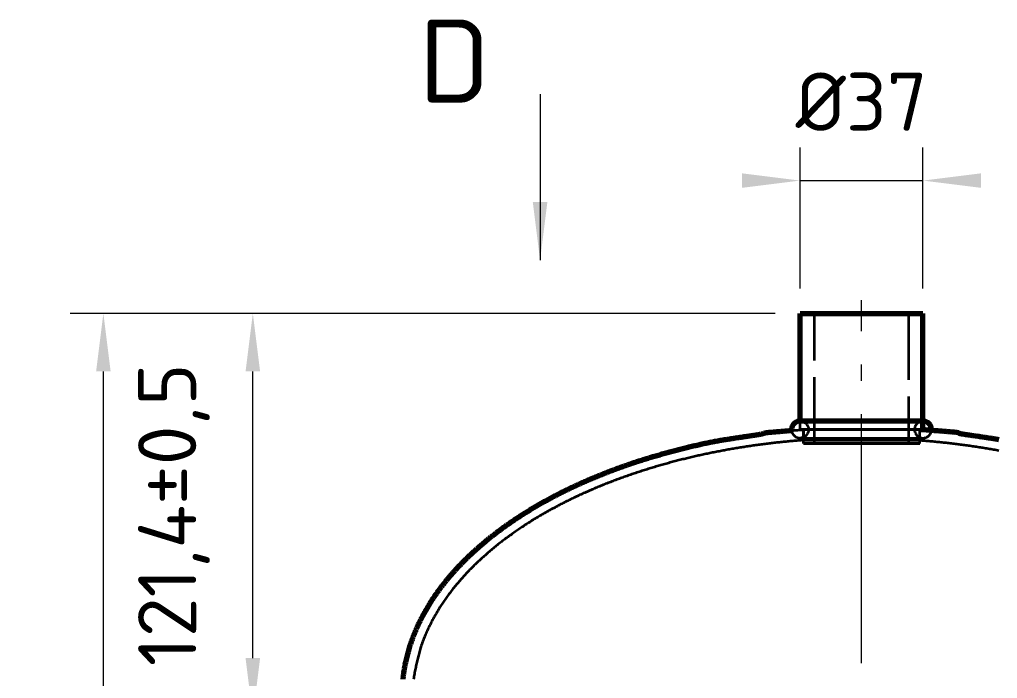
# Model space of a CAD drawing. Header units: millimetres. Extents: x 0 to 1554, y 0 to 420.
# Drawn here: x 71.7 to 130.6, y 293.1 to 332.8 of the extents above; entities that cross this region are included whole.
import ezdxf
from ezdxf.enums import TextEntityAlignment as Align

# ---------------------------------------------------------------- set-up
doc = ezdxf.new("R2010")
doc.units = ezdxf.units.MM
doc.linetypes.add('IRAM-E-TRAZOS', pattern=[5, 4, -1])
doc.linetypes.add('IRAM-F-TRAZO-PUNTO', pattern=[20, 15, -2, 1, -2])
for name, color, linetype, lineweight in [('01-VISIBLE', 7, 'CONTINUOUS', 70), ('02-OCULTA', 4, 'IRAM-E-TRAZOS', 35), ('03-EJE', 1, 'IRAM-F-TRAZO-PUNTO', 18), ('04-COTA', 3, 'CONTINUOUS', 18), ('06-TEXTO', 7, 'CONTINUOUS', 25), ('08-FINA', 5, 'CONTINUOUS', 18)]:
    doc.layers.add(name, color=color, linetype=linetype, lineweight=lineweight)
doc.styles.add('ISO3098', font='isocpeur.ttf')
doc.dimstyles.new('FLAMA-IRAM', dxfattribs={"dimtxt": 3.5, "dimasz": 3.5, "dimexe": 2, "dimexo": 1.5, "dimgap": 1, "dimtad": 1, "dimdec": 1, "dimtxsty": 'ISO3098', "dimblk": 'IRAM_FLECHA', "dimblk1": 'IRAM_FLECHA', "dimblk2": 'IRAM_FLECHA', "dimcen": 2.5, "dimclrd": 256, "dimclre": 256, "dimclrt": 256, "dimazin": 3, "dimtfac": 1, "dimtmove": 0, "dimatfit": 3, "dimlwd": 18, "dimlwe": 18})

# ---------------------------------------------------------------- blocks, each defined once
blk = doc.blocks.new('IRAM_FLECHA')
blk.add_solid([(0, 0), (-1, 0.125), (-1, -0.125)])

msp = doc.modelspace()

# ---------------------------------------------------------------- hatches: boundary and pattern name
at = {"layer": '08-FINA'}
h = msp.add_hatch(color=7, dxfattribs=at)
h.dxf.hatch_style = 1
h.paths.add_polyline_path([(103.07, 318.335), (103.508, 321.835), (102.633, 321.835)])

# ---------------------------------------------------------------- linework, layer by layer
at = {"layer": '01-VISIBLE'}
for p, q in [((118.725, 308.647), (118.725, 315.135)), ((126.125, 308.135), (126.125, 315.135))]:
    msp.add_line(p, q, dxfattribs=at)
for points in [[(118.725, 315.135), (118.805, 315.135), (118.886, 315.135), (118.966, 315.135), (119.047, 315.135), (119.127, 315.135), (119.208, 315.135), (119.288, 315.135), (119.368, 315.135), (119.449, 315.135), (119.529, 315.135), (119.61, 315.135), (119.69, 315.135), (119.771, 315.135), (119.851, 315.135), (119.932, 315.135), (120.012, 315.135), (120.092, 315.135), (120.173, 315.135), (120.253, 315.135), (120.334, 315.135), (120.414, 315.135), (120.495, 315.135), (120.575, 315.135), (120.655, 315.135), (120.736, 315.135), (120.816, 315.135), (120.897, 315.135), (120.977, 315.135), (121.058, 315.135), (121.138, 315.135), (121.218, 315.135), (121.299, 315.135), (121.379, 315.135), (121.46, 315.135), (121.54, 315.135), (121.621, 315.135), (121.701, 315.135), (121.782, 315.135), (121.862, 315.135), (121.942, 315.135), (122.023, 315.135), (122.103, 315.135), (122.184, 315.135), (122.264, 315.135), (122.345, 315.135), (122.425, 315.135), (122.505, 315.135), (122.586, 315.135), (122.666, 315.135), (122.747, 315.135), (122.827, 315.135), (122.908, 315.135), (122.988, 315.135), (123.068, 315.135), (123.149, 315.135), (123.229, 315.135), (123.31, 315.135), (123.39, 315.135), (123.471, 315.135), (123.551, 315.135), (123.632, 315.135), (123.712, 315.135), (123.792, 315.135), (123.873, 315.135), (123.953, 315.135), (124.034, 315.135), (124.114, 315.135), (124.195, 315.135), (124.275, 315.135), (124.355, 315.135), (124.436, 315.135), (124.516, 315.135), (124.597, 315.135), (124.677, 315.135), (124.758, 315.135), (124.838, 315.135), (124.918, 315.135), (124.999, 315.135), (125.079, 315.135), (125.16, 315.135), (125.24, 315.135), (125.321, 315.135), (125.401, 315.135), (125.482, 315.135), (125.562, 315.135), (125.642, 315.135), (125.723, 315.135), (125.803, 315.135), (125.884, 315.135), (125.964, 315.135), (126.045, 315.135), (126.125, 315.135)], [(118.725, 308.647), (118.645, 308.641), (118.567, 308.622), (118.493, 308.591), (118.424, 308.549), (118.363, 308.497), (118.311, 308.436), (118.269, 308.368), (118.238, 308.293), (118.219, 308.215), (118.213, 308.135)], [(118.725, 308.647), (118.725, 308.647), (118.725, 308.647), (118.725, 308.647), (118.725, 308.647), (118.725, 308.647), (118.725, 308.647)], [(126.125, 308.647), (126.045, 308.647), (125.964, 308.647), (125.884, 308.647), (125.803, 308.647), (125.723, 308.647), (125.642, 308.647), (125.562, 308.647), (125.482, 308.647), (125.401, 308.647), (125.321, 308.647), (125.24, 308.647), (125.16, 308.647), (125.079, 308.647), (124.999, 308.647), (124.918, 308.647), (124.838, 308.647), (124.758, 308.647), (124.677, 308.647), (124.597, 308.647), (124.516, 308.647), (124.436, 308.647), (124.355, 308.647), (124.275, 308.647), (124.195, 308.647), (124.114, 308.647), (124.034, 308.647), (123.953, 308.647), (123.873, 308.647), (123.792, 308.647), (123.712, 308.647), (123.632, 308.647), (123.551, 308.647), (123.471, 308.647), (123.39, 308.647), (123.31, 308.647), (123.229, 308.647), (123.149, 308.647), (123.068, 308.647), (122.988, 308.647), (122.908, 308.647), (122.827, 308.647), (122.747, 308.647), (122.666, 308.647), (122.586, 308.647), (122.505, 308.647), (122.425, 308.647), (122.345, 308.647), (122.264, 308.647), (122.184, 308.647), (122.103, 308.647), (122.023, 308.647), (121.942, 308.647), (121.862, 308.647), (121.782, 308.647), (121.701, 308.647), (121.621, 308.647), (121.54, 308.647), (121.46, 308.647), (121.379, 308.647), (121.299, 308.647), (121.218, 308.647), (121.138, 308.647), (121.058, 308.647), (120.977, 308.647), (120.897, 308.647), (120.816, 308.647), (120.736, 308.647), (120.655, 308.647), (120.575, 308.647), (120.495, 308.647), (120.414, 308.647), (120.334, 308.647), (120.253, 308.647), (120.173, 308.647), (120.092, 308.647), (120.012, 308.647), (119.932, 308.647), (119.851, 308.647), (119.771, 308.647), (119.69, 308.647), (119.61, 308.647), (119.529, 308.647), (119.449, 308.647), (119.368, 308.647), (119.288, 308.647), (119.208, 308.647), (119.127, 308.647), (119.047, 308.647), (118.966, 308.647), (118.886, 308.647), (118.805, 308.647), (118.725, 308.647)], [(94.824, 293.105), (94.832, 293.184), (94.841, 293.264), (94.851, 293.343), (94.862, 293.423), (94.873, 293.502), (94.885, 293.581), (94.897, 293.661), (94.911, 293.74), (94.924, 293.818), (94.939, 293.897), (94.954, 293.976), (94.97, 294.055), (94.986, 294.133), (95.003, 294.211), (95.021, 294.289), (95.039, 294.367), (95.058, 294.445), (95.078, 294.523), (95.098, 294.6), (95.119, 294.678), (95.14, 294.755), (95.162, 294.832), (95.185, 294.909), (95.208, 294.986), (95.232, 295.062), (95.256, 295.138), (95.281, 295.215), (95.307, 295.29), (95.333, 295.366), (95.36, 295.442), (95.387, 295.517), (95.415, 295.592), (95.443, 295.667), (95.472, 295.742), (95.502, 295.816), (95.532, 295.891), (95.562, 295.965), (95.594, 296.038), (95.625, 296.112), (95.658, 296.185), (95.69, 296.258), (95.724, 296.331), (95.757, 296.404), (95.792, 296.476), (95.827, 296.549), (95.862, 296.62), (95.898, 296.692), (95.934, 296.764), (95.971, 296.835), (96.008, 296.906), (96.046, 296.976), (96.084, 297.047), (96.123, 297.117), (96.162, 297.187), (96.202, 297.256), (96.242, 297.326), (96.282, 297.395), (96.323, 297.464), (96.365, 297.532), (96.407, 297.601), (96.449, 297.669), (96.492, 297.736), (96.535, 297.804), (96.578, 297.871), (96.622, 297.938), (96.667, 298.005), (96.712, 298.071), (96.757, 298.137), (96.802, 298.203), (96.848, 298.269), (96.895, 298.334), (96.941, 298.399), (96.988, 298.464), (97.036, 298.529), (97.084, 298.593), (97.132, 298.657), (97.181, 298.721), (97.229, 298.784), (97.279, 298.847), (97.328, 298.91), (97.378, 298.973), (97.428, 299.035), (97.479, 299.097), (97.53, 299.159), (97.581, 299.221), (97.633, 299.282), (97.685, 299.343), (97.737, 299.404), (97.79, 299.464), (97.843, 299.524), (97.896, 299.584), (97.949, 299.644), (98.003, 299.703), (98.057, 299.762), (98.112, 299.821), (98.166, 299.88), (98.221, 299.938), (98.277, 299.996), (98.332, 300.054), (98.388, 300.111), (98.444, 300.169), (98.5, 300.226), (98.557, 300.282), (98.614, 300.339), (98.671, 300.395), (98.728, 300.451), (98.786, 300.507), (98.844, 300.562), (98.902, 300.617), (98.96, 300.672), (99.019, 300.727), (99.078, 300.781), (99.137, 300.835), (99.196, 300.889), (99.256, 300.942), (99.316, 300.996), (99.376, 301.049), (99.436, 301.102), (99.496, 301.154), (99.557, 301.206), (99.618, 301.258), (99.679, 301.31), (99.741, 301.362), (99.802, 301.413), (99.864, 301.464), (99.926, 301.515), (99.988, 301.565), (100.05, 301.616), (100.113, 301.666), (100.176, 301.716), (100.239, 301.765), (100.302, 301.814), (100.365, 301.864), (100.429, 301.912), (100.492, 301.961), (100.556, 302.009), (100.62, 302.057), (100.685, 302.105), (100.749, 302.153), (100.814, 302.2), (100.878, 302.247), (100.943, 302.294), (101.009, 302.341), (101.074, 302.387), (101.139, 302.434), (101.205, 302.48), (101.271, 302.525), (101.337, 302.571), (101.403, 302.616), (101.469, 302.661), (101.535, 302.706), (101.602, 302.751), (101.669, 302.795), (101.736, 302.839), (101.803, 302.883), (101.87, 302.927), (101.937, 302.97), (102.005, 303.013), (102.072, 303.056), (102.14, 303.099), (102.208, 303.142), (102.276, 303.184), (102.344, 303.226), (102.412, 303.268), (102.481, 303.31), (102.549, 303.351), (102.618, 303.392), (102.687, 303.433), (102.756, 303.474), (102.825, 303.515), (102.894, 303.555), (102.963, 303.595), (103.033, 303.635), (103.102, 303.675), (103.172, 303.715), (103.242, 303.754), (103.312, 303.793), (103.382, 303.832), (103.452, 303.871), (103.522, 303.909), (103.592, 303.948), (103.663, 303.986), (103.734, 304.024), (103.804, 304.061), (103.875, 304.099), (103.946, 304.136), (104.017, 304.173), (104.088, 304.21), (104.159, 304.247), (104.231, 304.283), (104.302, 304.319), (104.374, 304.355), (104.445, 304.391), (104.517, 304.427), (104.589, 304.462), (104.661, 304.498), (104.733, 304.533), (104.805, 304.568), (104.877, 304.602), (104.95, 304.637), (105.022, 304.671), (105.094, 304.705), (105.167, 304.739), (105.24, 304.773), (105.312, 304.807), (105.385, 304.84), (105.458, 304.873), (105.531, 304.906), (105.604, 304.939), (105.678, 304.971), (105.751, 305.004), (105.824, 305.036), (105.898, 305.068), (105.971, 305.1), (106.045, 305.132), (106.118, 305.163), (106.192, 305.194), (106.266, 305.225), (106.34, 305.256), (106.414, 305.287), (106.488, 305.318), (106.562, 305.348), (106.636, 305.378), (106.711, 305.408), (106.785, 305.438), (106.859, 305.468), (106.934, 305.497), (107.009, 305.527), (107.083, 305.556), (107.158, 305.585), (107.233, 305.613), (107.307, 305.642), (107.382, 305.671), (107.457, 305.699), (107.532, 305.727), (107.607, 305.755), (107.683, 305.783), (107.758, 305.81), (107.833, 305.838), (107.908, 305.865), (107.984, 305.892), (108.059, 305.919), (108.135, 305.946), (108.21, 305.973), (108.286, 305.999), (108.362, 306.025), (108.437, 306.051), (108.513, 306.077), (108.589, 306.103), (108.665, 306.128), (108.741, 306.154), (108.817, 306.179), (108.893, 306.204), (108.97, 306.228), (109.046, 306.253), (109.122, 306.277), (109.199, 306.301), (109.275, 306.325), (109.352, 306.349), (109.428, 306.373), (109.505, 306.396), (109.581, 306.42), (109.658, 306.443), (109.735, 306.466), (109.812, 306.489), (109.888, 306.511), (109.965, 306.534), (110.042, 306.556), (110.119, 306.578), (110.196, 306.6), (110.273, 306.622), (110.351, 306.644), (110.428, 306.665), (110.505, 306.687), (110.582, 306.708), (110.659, 306.729), (110.737, 306.75), (110.814, 306.771), (110.891, 306.792), (110.969, 306.813), (111.046, 306.833), (111.124, 306.854), (111.201, 306.874), (111.279, 306.894), (111.356, 306.914), (111.434, 306.934), (111.512, 306.954), (111.589, 306.974), (111.667, 306.994), (111.744, 307.014), (111.822, 307.033), (111.9, 307.053), (111.978, 307.072), (112.055, 307.091), (112.133, 307.111), (112.211, 307.129), (112.289, 307.148), (112.367, 307.167), (112.445, 307.185), (112.523, 307.204), (112.601, 307.222), (112.679, 307.239), (112.757, 307.257), (112.836, 307.274), (112.914, 307.291), (112.992, 307.308), (113.071, 307.324), (113.149, 307.34), (113.228, 307.356), (113.306, 307.372), (113.385, 307.387), (113.463, 307.402), (113.542, 307.417), (113.621, 307.432), (113.7, 307.446), (113.779, 307.46), (113.858, 307.474), (113.936, 307.488), (114.015, 307.502), (114.094, 307.515), (114.173, 307.528), (114.253, 307.541), (114.332, 307.554), (114.411, 307.567), (114.49, 307.579), (114.569, 307.592), (114.648, 307.604), (114.727, 307.616), (114.807, 307.628), (114.886, 307.64), (114.965, 307.652), (115.044, 307.664), (115.124, 307.676), (115.203, 307.687), (115.282, 307.699), (115.361, 307.711), (115.441, 307.722), (115.52, 307.734), (115.599, 307.746), (115.678, 307.757), (115.758, 307.769), (115.837, 307.781), (115.916, 307.793), (115.995, 307.805), (116.075, 307.817), (116.154, 307.83), (116.233, 307.843), (116.312, 307.856), (116.391, 307.87), (116.469, 307.887), (116.545, 307.913), (116.62, 307.939), (116.699, 307.952), (116.779, 307.961), (116.858, 307.97), (116.938, 307.978), (117.018, 307.985), (117.098, 307.992), (117.177, 307.999), (117.257, 308.006), (117.337, 308.013), (117.417, 308.019), (117.497, 308.026), (117.577, 308.032), (117.657, 308.038), (117.736, 308.045), (117.816, 308.051), (117.896, 308.057), (117.976, 308.064), (118.056, 308.07), (118.136, 308.076), (118.216, 308.082)], [(130.686, 307.527), (130.607, 307.54), (130.528, 307.552), (130.449, 307.565), (130.37, 307.578), (130.291, 307.59), (130.212, 307.602), (130.132, 307.614), (130.053, 307.626), (129.974, 307.638), (129.895, 307.65), (129.816, 307.662), (129.736, 307.674), (129.657, 307.686), (129.578, 307.697), (129.499, 307.709), (129.419, 307.721), (129.34, 307.732), (129.261, 307.744), (129.182, 307.756), (129.103, 307.768), (129.023, 307.779), (128.944, 307.791), (128.865, 307.803), (128.786, 307.816), (128.707, 307.828), (128.628, 307.841), (128.549, 307.854), (128.47, 307.868), (128.391, 307.884), (128.315, 307.907), (128.241, 307.937), (128.162, 307.95), (128.082, 307.96), (128.003, 307.969), (127.923, 307.977), (127.843, 307.984), (127.763, 307.991), (127.684, 307.998), (127.604, 308.005), (127.524, 308.012), (127.444, 308.018), (127.364, 308.025), (127.285, 308.031), (127.205, 308.038), (127.125, 308.044), (127.045, 308.05), (126.965, 308.056), (126.885, 308.063), (126.806, 308.069), (126.726, 308.075), (126.646, 308.081), (126.566, 308.087), (126.486, 308.093), (126.406, 308.099), (126.326, 308.105), (126.246, 308.111), (126.167, 308.117), (126.087, 308.123), (126.007, 308.129), (125.927, 308.135)]]:
    msp.add_lwpolyline(points, dxfattribs=at)
for start, end in [(0, 90), (-5.97859, 0)]:
    msp.add_arc((126.125, 308.135), 0.512, start, end, dxfattribs=at)
at = {"layer": '02-OCULTA'}
for p, q in [((119.587, 307.294), (119.587, 315.135)), ((125.263, 315.135), (125.263, 307.294)), ((118.725, 308.135), (118.725, 308.647)), ((118.923, 307.294), (118.923, 308.135)), ((118.925, 308.135), (118.925, 307.494)), ((125.925, 308.135), (125.925, 307.494)), ((125.927, 307.294), (125.927, 308.135))]:
    msp.add_line(p, q, dxfattribs=at)
for points in [[(126.125, 315.135), (126.045, 315.135), (125.964, 315.135), (125.884, 315.135), (125.803, 315.135), (125.723, 315.135), (125.642, 315.135), (125.562, 315.135), (125.482, 315.135), (125.401, 315.135), (125.321, 315.135), (125.24, 315.135), (125.16, 315.135), (125.079, 315.135), (124.999, 315.135), (124.918, 315.135), (124.838, 315.135), (124.758, 315.135), (124.677, 315.135), (124.597, 315.135), (124.516, 315.135), (124.436, 315.135), (124.355, 315.135), (124.275, 315.135), (124.195, 315.135), (124.114, 315.135), (124.034, 315.135), (123.953, 315.135), (123.873, 315.135), (123.792, 315.135), (123.712, 315.135), (123.632, 315.135), (123.551, 315.135), (123.471, 315.135), (123.39, 315.135), (123.31, 315.135), (123.229, 315.135), (123.149, 315.135), (123.068, 315.135), (122.988, 315.135), (122.908, 315.135), (122.827, 315.135), (122.747, 315.135), (122.666, 315.135), (122.586, 315.135), (122.505, 315.135), (122.425, 315.135), (122.345, 315.135), (122.264, 315.135), (122.184, 315.135), (122.103, 315.135), (122.023, 315.135), (121.942, 315.135), (121.862, 315.135), (121.782, 315.135), (121.701, 315.135), (121.621, 315.135), (121.54, 315.135), (121.46, 315.135), (121.379, 315.135), (121.299, 315.135), (121.218, 315.135), (121.138, 315.135), (121.058, 315.135), (120.977, 315.135), (120.897, 315.135), (120.816, 315.135), (120.736, 315.135), (120.655, 315.135), (120.575, 315.135), (120.495, 315.135), (120.414, 315.135), (120.334, 315.135), (120.253, 315.135), (120.173, 315.135), (120.092, 315.135), (120.012, 315.135), (119.932, 315.135), (119.851, 315.135), (119.771, 315.135), (119.69, 315.135), (119.61, 315.135), (119.529, 315.135), (119.449, 315.135), (119.368, 315.135), (119.288, 315.135), (119.208, 315.135), (119.127, 315.135), (119.047, 315.135), (118.966, 315.135), (118.886, 315.135), (118.805, 315.135), (118.725, 315.135)], [(125.263, 315.135), (125.182, 315.135), (125.1, 315.135), (125.019, 315.135), (124.938, 315.135), (124.857, 315.135), (124.776, 315.135), (124.695, 315.135), (124.614, 315.135), (124.533, 315.135), (124.452, 315.135), (124.371, 315.135), (124.29, 315.135), (124.209, 315.135), (124.128, 315.135), (124.046, 315.135), (123.965, 315.135), (123.884, 315.135), (123.803, 315.135), (123.722, 315.135), (123.641, 315.135), (123.56, 315.135), (123.479, 315.135), (123.398, 315.135), (123.317, 315.135), (123.236, 315.135), (123.155, 315.135), (123.074, 315.135), (122.993, 315.135), (122.911, 315.135), (122.83, 315.135), (122.749, 315.135), (122.668, 315.135), (122.587, 315.135), (122.506, 315.135), (122.425, 315.135), (122.344, 315.135), (122.263, 315.135), (122.182, 315.135), (122.101, 315.135), (122.02, 315.135), (121.939, 315.135), (121.857, 315.135), (121.776, 315.135), (121.695, 315.135), (121.614, 315.135), (121.533, 315.135), (121.452, 315.135), (121.371, 315.135), (121.29, 315.135), (121.209, 315.135), (121.128, 315.135), (121.047, 315.135), (120.966, 315.135), (120.885, 315.135), (120.804, 315.135), (120.722, 315.135), (120.641, 315.135), (120.56, 315.135), (120.479, 315.135), (120.398, 315.135), (120.317, 315.135), (120.236, 315.135), (120.155, 315.135), (120.074, 315.135), (119.993, 315.135), (119.912, 315.135), (119.831, 315.135), (119.75, 315.135), (119.668, 315.135), (119.587, 315.135)], [(119.587, 315.135), (119.668, 315.135), (119.75, 315.135), (119.831, 315.135), (119.912, 315.135), (119.993, 315.135), (120.074, 315.135), (120.155, 315.135), (120.236, 315.135), (120.317, 315.135), (120.398, 315.135), (120.479, 315.135), (120.56, 315.135), (120.641, 315.135), (120.722, 315.135), (120.804, 315.135), (120.885, 315.135), (120.966, 315.135), (121.047, 315.135), (121.128, 315.135), (121.209, 315.135), (121.29, 315.135), (121.371, 315.135), (121.452, 315.135), (121.533, 315.135), (121.614, 315.135), (121.695, 315.135), (121.776, 315.135), (121.857, 315.135), (121.939, 315.135), (122.02, 315.135), (122.101, 315.135), (122.182, 315.135), (122.263, 315.135), (122.344, 315.135), (122.425, 315.135), (122.506, 315.135), (122.587, 315.135), (122.668, 315.135), (122.749, 315.135), (122.83, 315.135), (122.911, 315.135), (122.993, 315.135), (123.074, 315.135), (123.155, 315.135), (123.236, 315.135), (123.317, 315.135), (123.398, 315.135), (123.479, 315.135), (123.56, 315.135), (123.641, 315.135), (123.722, 315.135), (123.803, 315.135), (123.884, 315.135), (123.965, 315.135), (124.046, 315.135), (124.128, 315.135), (124.209, 315.135), (124.29, 315.135), (124.371, 315.135), (124.452, 315.135), (124.533, 315.135), (124.614, 315.135), (124.695, 315.135), (124.776, 315.135), (124.857, 315.135), (124.938, 315.135), (125.019, 315.135), (125.1, 315.135), (125.182, 315.135), (125.263, 315.135)], [(126.125, 308.647), (126.045, 308.647), (125.964, 308.647), (125.884, 308.647), (125.803, 308.647), (125.723, 308.647), (125.642, 308.647), (125.562, 308.647), (125.482, 308.647), (125.401, 308.647), (125.321, 308.647), (125.24, 308.647), (125.16, 308.647), (125.079, 308.647), (124.999, 308.647), (124.918, 308.647), (124.838, 308.647), (124.758, 308.647), (124.677, 308.647), (124.597, 308.647), (124.516, 308.647), (124.436, 308.647), (124.355, 308.647), (124.275, 308.647), (124.195, 308.647), (124.114, 308.647), (124.034, 308.647), (123.953, 308.647), (123.873, 308.647), (123.792, 308.647), (123.712, 308.647), (123.632, 308.647), (123.551, 308.647), (123.471, 308.647), (123.39, 308.647), (123.31, 308.647), (123.229, 308.647), (123.149, 308.647), (123.068, 308.647), (122.988, 308.647), (122.908, 308.647), (122.827, 308.647), (122.747, 308.647), (122.666, 308.647), (122.586, 308.647), (122.505, 308.647), (122.425, 308.647), (122.345, 308.647), (122.264, 308.647), (122.184, 308.647), (122.103, 308.647), (122.023, 308.647), (121.942, 308.647), (121.862, 308.647), (121.782, 308.647), (121.701, 308.647), (121.621, 308.647), (121.54, 308.647), (121.46, 308.647), (121.379, 308.647), (121.299, 308.647), (121.218, 308.647), (121.138, 308.647), (121.058, 308.647), (120.977, 308.647), (120.897, 308.647), (120.816, 308.647), (120.736, 308.647), (120.655, 308.647), (120.575, 308.647), (120.495, 308.647), (120.414, 308.647), (120.334, 308.647), (120.253, 308.647), (120.173, 308.647), (120.092, 308.647), (120.012, 308.647), (119.932, 308.647), (119.851, 308.647), (119.771, 308.647), (119.69, 308.647), (119.61, 308.647), (119.529, 308.647), (119.449, 308.647), (119.368, 308.647), (119.288, 308.647), (119.208, 308.647), (119.127, 308.647), (119.047, 308.647), (118.966, 308.647), (118.886, 308.647), (118.805, 308.647), (118.725, 308.647)], [(118.725, 308.647), (118.805, 308.641), (118.883, 308.622), (118.957, 308.591), (119.026, 308.549), (119.087, 308.497), (119.139, 308.436), (119.181, 308.368), (119.212, 308.293), (119.231, 308.215), (119.237, 308.135), (119.231, 308.055), (119.212, 307.977), (119.181, 307.903), (119.139, 307.834), (119.087, 307.773), (119.026, 307.721), (118.957, 307.679), (118.883, 307.648), (118.805, 307.629), (118.725, 307.623)], [(118.213, 308.135), (118.219, 308.055), (118.238, 307.977), (118.269, 307.903), (118.311, 307.834), (118.363, 307.773), (118.424, 307.721), (118.493, 307.679), (118.567, 307.648), (118.645, 307.629), (118.725, 307.623)], [(118.216, 308.082), (118.304, 308.089), (118.393, 308.095), (118.482, 308.102), (118.57, 308.108), (118.659, 308.115), (118.748, 308.122), (118.836, 308.128), (118.925, 308.135)], [(126.125, 308.135), (126.045, 308.135), (125.964, 308.135), (125.884, 308.135), (125.803, 308.135), (125.723, 308.135), (125.642, 308.135), (125.562, 308.135), (125.482, 308.135), (125.401, 308.135), (125.321, 308.135), (125.24, 308.135), (125.16, 308.135), (125.079, 308.135), (124.999, 308.135), (124.918, 308.135), (124.838, 308.135), (124.758, 308.135), (124.677, 308.135), (124.597, 308.135), (124.516, 308.135), (124.436, 308.135), (124.355, 308.135), (124.275, 308.135), (124.195, 308.135), (124.114, 308.135), (124.034, 308.135), (123.953, 308.135), (123.873, 308.135), (123.792, 308.135), (123.712, 308.135), (123.632, 308.135), (123.551, 308.135), (123.471, 308.135), (123.39, 308.135), (123.31, 308.135), (123.229, 308.135), (123.149, 308.135), (123.068, 308.135), (122.988, 308.135), (122.908, 308.135), (122.827, 308.135), (122.747, 308.135), (122.666, 308.135), (122.586, 308.135), (122.505, 308.135), (122.425, 308.135), (122.345, 308.135), (122.264, 308.135), (122.184, 308.135), (122.103, 308.135), (122.023, 308.135), (121.942, 308.135), (121.862, 308.135), (121.782, 308.135), (121.701, 308.135), (121.621, 308.135), (121.54, 308.135), (121.46, 308.135), (121.379, 308.135), (121.299, 308.135), (121.218, 308.135), (121.138, 308.135), (121.058, 308.135), (120.977, 308.135), (120.897, 308.135), (120.816, 308.135), (120.736, 308.135), (120.655, 308.135), (120.575, 308.135), (120.495, 308.135), (120.414, 308.135), (120.334, 308.135), (120.253, 308.135), (120.173, 308.135), (120.092, 308.135), (120.012, 308.135), (119.932, 308.135), (119.851, 308.135), (119.771, 308.135), (119.69, 308.135), (119.61, 308.135), (119.529, 308.135), (119.449, 308.135), (119.368, 308.135), (119.288, 308.135), (119.208, 308.135), (119.127, 308.135), (119.047, 308.135), (118.966, 308.135), (118.886, 308.135), (118.805, 308.135), (118.725, 308.135)], [(118.725, 308.135), (118.805, 308.135), (118.886, 308.135), (118.966, 308.135), (119.047, 308.135), (119.127, 308.135), (119.208, 308.135), (119.288, 308.135), (119.368, 308.135), (119.449, 308.135), (119.529, 308.135), (119.61, 308.135), (119.69, 308.135), (119.771, 308.135), (119.851, 308.135), (119.932, 308.135), (120.012, 308.135), (120.092, 308.135), (120.173, 308.135), (120.253, 308.135), (120.334, 308.135), (120.414, 308.135), (120.495, 308.135), (120.575, 308.135), (120.655, 308.135), (120.736, 308.135), (120.816, 308.135), (120.897, 308.135), (120.977, 308.135), (121.058, 308.135), (121.138, 308.135), (121.218, 308.135), (121.299, 308.135), (121.379, 308.135), (121.46, 308.135), (121.54, 308.135), (121.621, 308.135), (121.701, 308.135), (121.782, 308.135), (121.862, 308.135), (121.942, 308.135), (122.023, 308.135), (122.103, 308.135), (122.184, 308.135), (122.264, 308.135), (122.345, 308.135), (122.425, 308.135), (122.505, 308.135), (122.586, 308.135), (122.666, 308.135), (122.747, 308.135), (122.827, 308.135), (122.908, 308.135), (122.988, 308.135), (123.068, 308.135), (123.149, 308.135), (123.229, 308.135), (123.31, 308.135), (123.39, 308.135), (123.471, 308.135), (123.551, 308.135), (123.632, 308.135), (123.712, 308.135), (123.792, 308.135), (123.873, 308.135), (123.953, 308.135), (124.034, 308.135), (124.114, 308.135), (124.195, 308.135), (124.275, 308.135), (124.355, 308.135), (124.436, 308.135), (124.516, 308.135), (124.597, 308.135), (124.677, 308.135), (124.758, 308.135), (124.838, 308.135), (124.918, 308.135), (124.999, 308.135), (125.079, 308.135), (125.16, 308.135), (125.24, 308.135), (125.321, 308.135), (125.401, 308.135), (125.482, 308.135), (125.562, 308.135), (125.642, 308.135), (125.723, 308.135), (125.803, 308.135), (125.884, 308.135), (125.964, 308.135), (126.045, 308.135), (126.125, 308.135)], [(125.927, 308.135), (125.846, 308.135), (125.766, 308.135), (125.685, 308.135), (125.605, 308.135), (125.524, 308.135), (125.444, 308.135), (125.363, 308.135), (125.283, 308.135), (125.202, 308.135), (125.122, 308.135), (125.041, 308.135), (124.961, 308.135), (124.88, 308.135), (124.8, 308.135), (124.719, 308.135), (124.639, 308.135), (124.558, 308.135), (124.478, 308.135), (124.397, 308.135), (124.317, 308.135), (124.236, 308.135), (124.156, 308.135), (124.075, 308.135), (123.995, 308.135), (123.914, 308.135), (123.834, 308.135), (123.753, 308.135), (123.673, 308.135), (123.592, 308.135), (123.512, 308.135), (123.431, 308.135), (123.351, 308.135), (123.27, 308.135), (123.19, 308.135), (123.109, 308.135), (123.029, 308.135), (122.948, 308.135), (122.868, 308.135), (122.787, 308.135), (122.707, 308.135), (122.626, 308.135), (122.546, 308.135), (122.465, 308.135), (122.385, 308.135), (122.304, 308.135), (122.224, 308.135), (122.143, 308.135), (122.063, 308.135), (121.982, 308.135), (121.902, 308.135), (121.821, 308.135), (121.741, 308.135), (121.66, 308.135), (121.58, 308.135), (121.499, 308.135), (121.419, 308.135), (121.338, 308.135), (121.258, 308.135), (121.177, 308.135), (121.097, 308.135), (121.016, 308.135), (120.936, 308.135), (120.855, 308.135), (120.775, 308.135), (120.694, 308.135), (120.614, 308.135), (120.533, 308.135), (120.453, 308.135), (120.372, 308.135), (120.292, 308.135), (120.211, 308.135), (120.131, 308.135), (120.05, 308.135), (119.97, 308.135), (119.889, 308.135), (119.809, 308.135), (119.728, 308.135), (119.648, 308.135), (119.567, 308.135), (119.487, 308.135), (119.406, 308.135), (119.326, 308.135), (119.245, 308.135), (119.165, 308.135), (119.084, 308.135), (119.004, 308.135), (118.923, 308.135)], [(118.923, 308.135), (119.004, 308.135), (119.084, 308.135), (119.165, 308.135), (119.245, 308.135), (119.326, 308.135), (119.406, 308.135), (119.487, 308.135), (119.567, 308.135), (119.648, 308.135), (119.728, 308.135), (119.809, 308.135), (119.889, 308.135), (119.97, 308.135), (120.05, 308.135), (120.131, 308.135), (120.211, 308.135), (120.292, 308.135), (120.372, 308.135), (120.453, 308.135), (120.533, 308.135), (120.614, 308.135), (120.694, 308.135), (120.775, 308.135), (120.855, 308.135), (120.936, 308.135), (121.016, 308.135), (121.097, 308.135), (121.177, 308.135), (121.258, 308.135), (121.338, 308.135), (121.419, 308.135), (121.499, 308.135), (121.58, 308.135), (121.66, 308.135), (121.741, 308.135), (121.821, 308.135), (121.902, 308.135), (121.982, 308.135), (122.063, 308.135), (122.143, 308.135), (122.224, 308.135), (122.304, 308.135), (122.385, 308.135), (122.465, 308.135), (122.546, 308.135), (122.626, 308.135), (122.707, 308.135), (122.787, 308.135), (122.868, 308.135), (122.948, 308.135), (123.029, 308.135), (123.109, 308.135), (123.19, 308.135), (123.27, 308.135), (123.351, 308.135), (123.431, 308.135), (123.512, 308.135), (123.592, 308.135), (123.673, 308.135), (123.753, 308.135), (123.834, 308.135), (123.914, 308.135), (123.995, 308.135), (124.075, 308.135), (124.156, 308.135), (124.236, 308.135), (124.317, 308.135), (124.397, 308.135), (124.478, 308.135), (124.558, 308.135), (124.639, 308.135), (124.719, 308.135), (124.8, 308.135), (124.88, 308.135), (124.961, 308.135), (125.041, 308.135), (125.122, 308.135), (125.202, 308.135), (125.283, 308.135), (125.363, 308.135), (125.444, 308.135), (125.524, 308.135), (125.605, 308.135), (125.685, 308.135), (125.766, 308.135), (125.846, 308.135), (125.927, 308.135)], [(125.925, 308.135), (125.845, 308.135), (125.764, 308.135), (125.684, 308.135), (125.603, 308.135), (125.523, 308.135), (125.442, 308.135), (125.362, 308.135), (125.281, 308.135), (125.201, 308.135), (125.12, 308.135), (125.04, 308.135), (124.959, 308.135), (124.879, 308.135), (124.799, 308.135), (124.718, 308.135), (124.638, 308.135), (124.557, 308.135), (124.477, 308.135), (124.396, 308.135), (124.316, 308.135), (124.235, 308.135), (124.155, 308.135), (124.074, 308.135), (123.994, 308.135), (123.914, 308.135), (123.833, 308.135), (123.753, 308.135), (123.672, 308.135), (123.592, 308.135), (123.511, 308.135), (123.431, 308.135), (123.35, 308.135), (123.27, 308.135), (123.189, 308.135), (123.109, 308.135), (123.028, 308.135), (122.948, 308.135), (122.868, 308.135), (122.787, 308.135), (122.707, 308.135), (122.626, 308.135), (122.546, 308.135), (122.465, 308.135), (122.385, 308.135), (122.304, 308.135), (122.224, 308.135), (122.143, 308.135), (122.063, 308.135), (121.982, 308.135), (121.902, 308.135), (121.822, 308.135), (121.741, 308.135), (121.661, 308.135), (121.58, 308.135), (121.5, 308.135), (121.419, 308.135), (121.339, 308.135), (121.258, 308.135), (121.178, 308.135), (121.097, 308.135), (121.017, 308.135), (120.936, 308.135), (120.856, 308.135), (120.776, 308.135), (120.695, 308.135), (120.615, 308.135), (120.534, 308.135), (120.454, 308.135), (120.373, 308.135), (120.293, 308.135), (120.212, 308.135), (120.132, 308.135), (120.051, 308.135), (119.971, 308.135), (119.891, 308.135), (119.81, 308.135), (119.73, 308.135), (119.649, 308.135), (119.569, 308.135), (119.488, 308.135), (119.408, 308.135), (119.327, 308.135), (119.247, 308.135), (119.166, 308.135), (119.086, 308.135), (119.005, 308.135), (118.925, 308.135)], [(118.925, 308.135), (119.005, 308.135), (119.086, 308.135), (119.166, 308.135), (119.247, 308.135), (119.327, 308.135), (119.408, 308.135), (119.488, 308.135), (119.569, 308.135), (119.649, 308.135), (119.73, 308.135), (119.81, 308.135), (119.891, 308.135), (119.971, 308.135), (120.051, 308.135), (120.132, 308.135), (120.212, 308.135), (120.293, 308.135), (120.373, 308.135), (120.454, 308.135), (120.534, 308.135), (120.615, 308.135), (120.695, 308.135), (120.776, 308.135), (120.856, 308.135), (120.936, 308.135), (121.017, 308.135), (121.097, 308.135), (121.178, 308.135), (121.258, 308.135), (121.339, 308.135), (121.419, 308.135), (121.5, 308.135), (121.58, 308.135), (121.661, 308.135), (121.741, 308.135), (121.822, 308.135), (121.902, 308.135), (121.982, 308.135), (122.063, 308.135), (122.143, 308.135), (122.224, 308.135), (122.304, 308.135), (122.385, 308.135), (122.465, 308.135), (122.546, 308.135), (122.626, 308.135), (122.707, 308.135), (122.787, 308.135), (122.868, 308.135), (122.948, 308.135), (123.028, 308.135), (123.109, 308.135), (123.189, 308.135), (123.27, 308.135), (123.35, 308.135), (123.431, 308.135), (123.511, 308.135), (123.592, 308.135), (123.672, 308.135), (123.753, 308.135), (123.833, 308.135), (123.914, 308.135), (123.994, 308.135), (124.074, 308.135), (124.155, 308.135), (124.235, 308.135), (124.316, 308.135), (124.396, 308.135), (124.477, 308.135), (124.557, 308.135), (124.638, 308.135), (124.718, 308.135), (124.799, 308.135), (124.879, 308.135), (124.959, 308.135), (125.04, 308.135), (125.12, 308.135), (125.201, 308.135), (125.281, 308.135), (125.362, 308.135), (125.442, 308.135), (125.523, 308.135), (125.603, 308.135), (125.684, 308.135), (125.764, 308.135), (125.845, 308.135), (125.925, 308.135)], [(125.927, 308.135), (125.927, 308.135), (125.926, 308.135), (125.926, 308.135), (125.926, 308.135), (125.925, 308.135), (125.925, 308.135)], [(118.925, 307.494), (118.845, 307.488), (118.765, 307.482), (118.686, 307.476), (118.606, 307.469), (118.526, 307.463), (118.446, 307.456), (118.367, 307.449), (118.287, 307.442), (118.207, 307.435), (118.128, 307.428), (118.048, 307.42), (117.968, 307.413), (117.889, 307.405), (117.809, 307.397), (117.729, 307.389), (117.65, 307.381), (117.57, 307.373), (117.491, 307.364), (117.411, 307.356), (117.332, 307.347), (117.252, 307.338), (117.172, 307.329), (117.093, 307.32), (117.014, 307.311), (116.934, 307.301), (116.855, 307.292), (116.775, 307.282), (116.696, 307.272), (116.616, 307.263), (116.537, 307.252), (116.458, 307.242), (116.378, 307.232), (116.299, 307.221), (116.22, 307.211), (116.14, 307.2), (116.061, 307.189), (115.982, 307.178), (115.903, 307.167), (115.823, 307.155), (115.744, 307.144), (115.665, 307.132), (115.586, 307.12), (115.507, 307.108), (115.428, 307.096), (115.349, 307.084), (115.27, 307.072), (115.191, 307.059), (115.112, 307.047), (115.033, 307.034), (114.954, 307.021), (114.875, 307.008), (114.796, 306.995), (114.717, 306.981), (114.638, 306.968), (114.559, 306.954), (114.48, 306.94), (114.402, 306.926), (114.323, 306.912), (114.244, 306.898), (114.165, 306.883), (114.087, 306.869), (114.008, 306.854), (113.929, 306.839), (113.851, 306.824), (113.772, 306.809), (113.694, 306.794), (113.615, 306.778), (113.537, 306.763), (113.458, 306.747), (113.38, 306.731), (113.301, 306.715), (113.223, 306.699), (113.145, 306.683), (113.066, 306.666), (112.988, 306.649), (112.91, 306.633), (112.832, 306.616), (112.754, 306.599), (112.675, 306.581), (112.597, 306.564), (112.519, 306.546), (112.441, 306.529), (112.363, 306.511), (112.285, 306.493), (112.207, 306.475), (112.129, 306.456), (112.052, 306.438), (111.974, 306.419), (111.896, 306.4), (111.818, 306.381), (111.741, 306.362), (111.663, 306.343), (111.585, 306.324), (111.508, 306.304), (111.43, 306.284), (111.353, 306.264), (111.275, 306.244), (111.198, 306.224), (111.12, 306.204), (111.043, 306.183), (110.966, 306.163), (110.888, 306.142), (110.811, 306.121), (110.734, 306.1), (110.657, 306.078), (110.58, 306.057), (110.503, 306.035), (110.426, 306.013), (110.349, 305.991), (110.272, 305.969), (110.195, 305.947), (110.118, 305.925), (110.042, 305.902), (109.965, 305.879), (109.888, 305.856), (109.812, 305.833), (109.735, 305.81), (109.659, 305.786), (109.582, 305.763), (109.506, 305.739), (109.429, 305.715), (109.353, 305.691), (109.277, 305.667), (109.201, 305.642), (109.124, 305.618), (109.048, 305.593), (108.972, 305.568), (108.896, 305.543), (108.82, 305.518), (108.745, 305.492), (108.669, 305.467), (108.593, 305.441), (108.517, 305.415), (108.442, 305.389), (108.366, 305.362), (108.291, 305.336), (108.215, 305.309), (108.14, 305.282), (108.064, 305.255), (107.989, 305.228), (107.914, 305.201), (107.839, 305.173), (107.764, 305.146), (107.689, 305.118), (107.614, 305.09), (107.539, 305.062), (107.464, 305.033), (107.389, 305.005), (107.315, 304.976), (107.24, 304.947), (107.166, 304.918), (107.091, 304.888), (107.017, 304.859), (106.942, 304.829), (106.868, 304.799), (106.794, 304.769), (106.72, 304.739), (106.646, 304.709), (106.572, 304.678), (106.498, 304.647), (106.424, 304.616), (106.351, 304.585), (106.277, 304.554), (106.204, 304.522), (106.13, 304.491), (106.057, 304.459), (105.983, 304.426), (105.91, 304.394), (105.837, 304.362), (105.764, 304.329), (105.691, 304.296), (105.618, 304.263), (105.545, 304.23), (105.473, 304.196), (105.4, 304.163), (105.328, 304.129), (105.255, 304.095), (105.183, 304.061), (105.111, 304.026), (105.039, 303.991), (104.967, 303.957), (104.895, 303.922), (104.823, 303.886), (104.751, 303.851), (104.679, 303.815), (104.608, 303.779), (104.536, 303.743), (104.465, 303.707), (104.394, 303.671), (104.323, 303.634), (104.252, 303.597), (104.181, 303.56), (104.11, 303.523), (104.039, 303.485), (103.969, 303.447), (103.898, 303.41), (103.828, 303.371), (103.758, 303.333), (103.688, 303.294), (103.618, 303.256), (103.548, 303.217), (103.478, 303.177), (103.408, 303.138), (103.339, 303.098), (103.27, 303.059), (103.2, 303.018), (103.131, 302.978), (103.062, 302.938), (102.993, 302.897), (102.925, 302.856), (102.856, 302.815), (102.788, 302.773), (102.719, 302.732), (102.651, 302.69), (102.583, 302.648), (102.515, 302.605), (102.447, 302.563), (102.38, 302.52), (102.312, 302.477), (102.245, 302.434), (102.178, 302.39), (102.111, 302.347), (102.044, 302.303), (101.977, 302.259), (101.91, 302.214), (101.844, 302.17), (101.778, 302.125), (101.712, 302.08), (101.646, 302.034), (101.58, 301.989), (101.514, 301.943), (101.449, 301.897), (101.384, 301.85), (101.319, 301.804), (101.254, 301.757), (101.189, 301.71), (101.124, 301.663), (101.06, 301.615), (100.996, 301.568), (100.932, 301.52), (100.868, 301.471), (100.804, 301.423), (100.741, 301.374), (100.678, 301.325), (100.615, 301.276), (100.552, 301.226), (100.489, 301.177), (100.427, 301.127), (100.364, 301.076), (100.302, 301.026), (100.24, 300.975), (100.179, 300.924), (100.117, 300.873), (100.056, 300.821), (99.995, 300.769), (99.934, 300.717), (99.874, 300.665), (99.814, 300.612), (99.754, 300.559), (99.694, 300.506), (99.634, 300.453), (99.575, 300.399), (99.516, 300.345), (99.457, 300.291), (99.399, 300.236), (99.34, 300.181), (99.282, 300.126), (99.224, 300.071), (99.167, 300.015), (99.11, 299.96), (99.053, 299.903), (98.996, 299.847), (98.939, 299.79), (98.883, 299.733), (98.827, 299.676), (98.772, 299.618), (98.716, 299.561), (98.661, 299.503), (98.607, 299.444), (98.552, 299.386), (98.498, 299.327), (98.444, 299.267), (98.391, 299.208), (98.337, 299.148), (98.284, 299.088), (98.232, 299.028), (98.18, 298.967), (98.128, 298.906), (98.076, 298.845), (98.025, 298.784), (97.974, 298.722), (97.923, 298.66), (97.873, 298.598), (97.823, 298.535), (97.774, 298.472), (97.725, 298.409), (97.676, 298.346), (97.628, 298.282), (97.58, 298.218), (97.532, 298.153), (97.485, 298.089), (97.438, 298.024), (97.392, 297.959), (97.346, 297.893), (97.3, 297.827), (97.255, 297.761), (97.211, 297.695), (97.166, 297.628), (97.122, 297.561), (97.079, 297.494), (97.036, 297.427), (96.994, 297.359), (96.952, 297.291), (96.91, 297.222), (96.869, 297.153), (96.829, 297.084), (96.789, 297.015), (96.749, 296.946), (96.71, 296.876), (96.671, 296.806), (96.632, 296.736), (96.594, 296.666), (96.557, 296.595), (96.52, 296.524), (96.483, 296.453), (96.447, 296.381), (96.411, 296.31), (96.376, 296.238), (96.341, 296.166), (96.307, 296.094), (96.273, 296.021), (96.24, 295.948), (96.208, 295.875), (96.176, 295.802), (96.145, 295.728), (96.114, 295.654), (96.084, 295.58), (96.055, 295.505), (96.026, 295.431), (95.998, 295.356), (95.971, 295.28), (95.944, 295.205), (95.919, 295.129), (95.894, 295.053), (95.87, 294.977), (95.846, 294.9), (95.824, 294.824), (95.802, 294.746), (95.781, 294.669), (95.76, 294.592), (95.74, 294.515), (95.72, 294.437), (95.701, 294.359), (95.682, 294.282), (95.664, 294.204), (95.647, 294.126), (95.629, 294.047), (95.612, 293.969), (95.596, 293.891), (95.579, 293.813), (95.563, 293.734), (95.548, 293.656), (95.532, 293.577), (95.517, 293.499), (95.502, 293.42), (95.489, 293.341), (95.476, 293.262), (95.464, 293.183), (95.454, 293.104)], [(118.725, 307.623), (118.805, 307.623), (118.886, 307.623), (118.966, 307.623), (119.047, 307.623), (119.127, 307.623), (119.208, 307.623), (119.288, 307.623), (119.368, 307.623), (119.449, 307.623), (119.529, 307.623), (119.61, 307.623), (119.69, 307.623), (119.771, 307.623), (119.851, 307.623), (119.932, 307.623), (120.012, 307.623), (120.092, 307.623), (120.173, 307.623), (120.253, 307.623), (120.334, 307.623), (120.414, 307.623), (120.495, 307.623), (120.575, 307.623), (120.655, 307.623), (120.736, 307.623), (120.816, 307.623), (120.897, 307.623), (120.977, 307.623), (121.058, 307.623), (121.138, 307.623), (121.218, 307.623), (121.299, 307.623), (121.379, 307.623), (121.46, 307.623), (121.54, 307.623), (121.621, 307.623), (121.701, 307.623), (121.782, 307.623), (121.862, 307.623), (121.942, 307.623), (122.023, 307.623), (122.103, 307.623), (122.184, 307.623), (122.264, 307.623), (122.345, 307.623), (122.425, 307.623), (122.505, 307.623), (122.586, 307.623), (122.666, 307.623), (122.747, 307.623), (122.827, 307.623), (122.908, 307.623), (122.988, 307.623), (123.068, 307.623), (123.149, 307.623), (123.229, 307.623), (123.31, 307.623), (123.39, 307.623), (123.471, 307.623), (123.551, 307.623), (123.632, 307.623), (123.712, 307.623), (123.792, 307.623), (123.873, 307.623), (123.953, 307.623), (124.034, 307.623), (124.114, 307.623), (124.195, 307.623), (124.275, 307.623), (124.355, 307.623), (124.436, 307.623), (124.516, 307.623), (124.597, 307.623), (124.677, 307.623), (124.758, 307.623), (124.838, 307.623), (124.918, 307.623), (124.999, 307.623), (125.079, 307.623), (125.16, 307.623), (125.24, 307.623), (125.321, 307.623), (125.401, 307.623), (125.482, 307.623), (125.562, 307.623), (125.642, 307.623), (125.723, 307.623), (125.803, 307.623), (125.884, 307.623), (125.964, 307.623), (126.045, 307.623), (126.125, 307.623)], [(118.725, 307.623), (118.805, 307.623), (118.886, 307.623), (118.966, 307.623), (119.047, 307.623), (119.127, 307.623), (119.208, 307.623), (119.288, 307.623), (119.368, 307.623), (119.449, 307.623), (119.529, 307.623), (119.61, 307.623), (119.69, 307.623), (119.771, 307.623), (119.851, 307.623), (119.932, 307.623), (120.012, 307.623), (120.092, 307.623), (120.173, 307.623), (120.253, 307.623), (120.334, 307.623), (120.414, 307.623), (120.495, 307.623), (120.575, 307.623), (120.655, 307.623), (120.736, 307.623), (120.816, 307.623), (120.897, 307.623), (120.977, 307.623), (121.058, 307.623), (121.138, 307.623), (121.218, 307.623), (121.299, 307.623), (121.379, 307.623), (121.46, 307.623), (121.54, 307.623), (121.621, 307.623), (121.701, 307.623), (121.782, 307.623), (121.862, 307.623), (121.942, 307.623), (122.023, 307.623), (122.103, 307.623), (122.184, 307.623), (122.264, 307.623), (122.345, 307.623), (122.425, 307.623), (122.505, 307.623), (122.586, 307.623), (122.666, 307.623), (122.747, 307.623), (122.827, 307.623), (122.908, 307.623), (122.988, 307.623), (123.068, 307.623), (123.149, 307.623), (123.229, 307.623), (123.31, 307.623), (123.39, 307.623), (123.471, 307.623), (123.551, 307.623), (123.632, 307.623), (123.712, 307.623), (123.792, 307.623), (123.873, 307.623), (123.953, 307.623), (124.034, 307.623), (124.114, 307.623), (124.195, 307.623), (124.275, 307.623), (124.355, 307.623), (124.436, 307.623), (124.516, 307.623), (124.597, 307.623), (124.677, 307.623), (124.758, 307.623), (124.838, 307.623), (124.918, 307.623), (124.999, 307.623), (125.079, 307.623), (125.16, 307.623), (125.24, 307.623), (125.321, 307.623), (125.401, 307.623), (125.482, 307.623), (125.562, 307.623), (125.642, 307.623), (125.723, 307.623), (125.803, 307.623), (125.884, 307.623), (125.964, 307.623), (126.045, 307.623), (126.125, 307.623)], [(125.925, 307.494), (125.845, 307.494), (125.764, 307.494), (125.684, 307.494), (125.603, 307.494), (125.523, 307.494), (125.442, 307.494), (125.362, 307.494), (125.281, 307.494), (125.201, 307.494), (125.12, 307.494), (125.04, 307.494), (124.959, 307.494), (124.879, 307.494), (124.799, 307.494), (124.718, 307.494), (124.638, 307.494), (124.557, 307.494), (124.477, 307.494), (124.396, 307.494), (124.316, 307.494), (124.235, 307.494), (124.155, 307.494), (124.074, 307.494), (123.994, 307.494), (123.914, 307.494), (123.833, 307.494), (123.753, 307.494), (123.672, 307.494), (123.592, 307.494), (123.511, 307.494), (123.431, 307.494), (123.35, 307.494), (123.27, 307.494), (123.189, 307.494), (123.109, 307.494), (123.028, 307.494), (122.948, 307.494), (122.868, 307.494), (122.787, 307.494), (122.707, 307.494), (122.626, 307.494), (122.546, 307.494), (122.465, 307.494), (122.385, 307.494), (122.304, 307.494), (122.224, 307.494), (122.143, 307.494), (122.063, 307.494), (121.982, 307.494), (121.902, 307.494), (121.822, 307.494), (121.741, 307.494), (121.661, 307.494), (121.58, 307.494), (121.5, 307.494), (121.419, 307.494), (121.339, 307.494), (121.258, 307.494), (121.178, 307.494), (121.097, 307.494), (121.017, 307.494), (120.936, 307.494), (120.856, 307.494), (120.776, 307.494), (120.695, 307.494), (120.615, 307.494), (120.534, 307.494), (120.454, 307.494), (120.373, 307.494), (120.293, 307.494), (120.212, 307.494), (120.132, 307.494), (120.051, 307.494), (119.971, 307.494), (119.891, 307.494), (119.81, 307.494), (119.73, 307.494), (119.649, 307.494), (119.569, 307.494), (119.488, 307.494), (119.408, 307.494), (119.327, 307.494), (119.247, 307.494), (119.166, 307.494), (119.086, 307.494), (119.005, 307.494), (118.925, 307.494)], [(118.925, 307.494), (119.005, 307.494), (119.086, 307.494), (119.166, 307.494), (119.247, 307.494), (119.327, 307.494), (119.408, 307.494), (119.488, 307.494), (119.569, 307.494), (119.649, 307.494), (119.73, 307.494), (119.81, 307.494), (119.891, 307.494), (119.971, 307.494), (120.051, 307.494), (120.132, 307.494), (120.212, 307.494), (120.293, 307.494), (120.373, 307.494), (120.454, 307.494), (120.534, 307.494), (120.615, 307.494), (120.695, 307.494), (120.776, 307.494), (120.856, 307.494), (120.936, 307.494), (121.017, 307.494), (121.097, 307.494), (121.178, 307.494), (121.258, 307.494), (121.339, 307.494), (121.419, 307.494), (121.5, 307.494), (121.58, 307.494), (121.661, 307.494), (121.741, 307.494), (121.822, 307.494), (121.902, 307.494), (121.982, 307.494), (122.063, 307.494), (122.143, 307.494), (122.224, 307.494), (122.304, 307.494), (122.385, 307.494), (122.465, 307.494), (122.546, 307.494), (122.626, 307.494), (122.707, 307.494), (122.787, 307.494), (122.868, 307.494), (122.948, 307.494), (123.028, 307.494), (123.109, 307.494), (123.189, 307.494), (123.27, 307.494), (123.35, 307.494), (123.431, 307.494), (123.511, 307.494), (123.592, 307.494), (123.672, 307.494), (123.753, 307.494), (123.833, 307.494), (123.914, 307.494), (123.994, 307.494), (124.074, 307.494), (124.155, 307.494), (124.235, 307.494), (124.316, 307.494), (124.396, 307.494), (124.477, 307.494), (124.557, 307.494), (124.638, 307.494), (124.718, 307.494), (124.799, 307.494), (124.879, 307.494), (124.959, 307.494), (125.04, 307.494), (125.12, 307.494), (125.201, 307.494), (125.281, 307.494), (125.362, 307.494), (125.442, 307.494), (125.523, 307.494), (125.603, 307.494), (125.684, 307.494), (125.764, 307.494), (125.845, 307.494), (125.925, 307.494)], [(125.925, 307.494), (126.005, 307.488), (126.085, 307.482), (126.164, 307.476), (126.244, 307.469), (126.324, 307.463), (126.404, 307.456), (126.483, 307.449), (126.563, 307.442), (126.643, 307.435), (126.722, 307.428), (126.802, 307.42), (126.882, 307.413), (126.961, 307.405), (127.041, 307.397), (127.121, 307.389), (127.2, 307.381), (127.28, 307.373), (127.359, 307.364), (127.439, 307.356), (127.518, 307.347), (127.598, 307.338), (127.678, 307.329), (127.757, 307.32), (127.836, 307.311), (127.916, 307.302), (127.995, 307.292), (128.075, 307.282), (128.154, 307.273), (128.234, 307.263), (128.313, 307.253), (128.392, 307.242), (128.472, 307.232), (128.551, 307.221), (128.63, 307.211), (128.71, 307.2), (128.789, 307.189), (128.868, 307.178), (128.947, 307.167), (129.027, 307.155), (129.106, 307.144), (129.185, 307.132), (129.264, 307.12), (129.343, 307.108), (129.422, 307.096), (129.501, 307.084), (129.58, 307.072), (129.659, 307.059), (129.738, 307.047), (129.817, 307.034), (129.896, 307.021), (129.975, 307.008), (130.054, 306.994), (130.133, 306.981), (130.212, 306.968), (130.291, 306.954), (130.37, 306.94), (130.448, 306.926), (130.527, 306.912), (130.606, 306.898), (130.685, 306.883)], [(125.927, 307.294), (125.846, 307.294), (125.766, 307.294), (125.685, 307.294), (125.605, 307.294), (125.524, 307.294), (125.444, 307.294), (125.363, 307.294), (125.283, 307.294), (125.202, 307.294), (125.122, 307.294), (125.041, 307.294), (124.961, 307.294), (124.88, 307.294), (124.8, 307.294), (124.719, 307.294), (124.639, 307.294), (124.558, 307.294), (124.478, 307.294), (124.397, 307.294), (124.317, 307.294), (124.236, 307.294), (124.156, 307.294), (124.075, 307.294), (123.995, 307.294), (123.914, 307.294), (123.834, 307.294), (123.753, 307.294), (123.673, 307.294), (123.592, 307.294), (123.512, 307.294), (123.431, 307.294), (123.351, 307.294), (123.27, 307.294), (123.19, 307.294), (123.109, 307.294), (123.029, 307.294), (122.948, 307.294), (122.868, 307.294), (122.787, 307.294), (122.707, 307.294), (122.626, 307.294), (122.546, 307.294), (122.465, 307.294), (122.385, 307.294), (122.304, 307.294), (122.224, 307.294), (122.143, 307.294), (122.063, 307.294), (121.982, 307.294), (121.902, 307.294), (121.821, 307.294), (121.741, 307.294), (121.66, 307.294), (121.58, 307.294), (121.499, 307.294), (121.419, 307.294), (121.338, 307.294), (121.258, 307.294), (121.177, 307.294), (121.097, 307.294), (121.016, 307.294), (120.936, 307.294), (120.855, 307.294), (120.775, 307.294), (120.694, 307.294), (120.614, 307.294), (120.533, 307.294), (120.453, 307.294), (120.372, 307.294), (120.292, 307.294), (120.211, 307.294), (120.131, 307.294), (120.05, 307.294), (119.97, 307.294), (119.889, 307.294), (119.809, 307.294), (119.728, 307.294), (119.648, 307.294), (119.567, 307.294), (119.487, 307.294), (119.406, 307.294), (119.326, 307.294), (119.245, 307.294), (119.165, 307.294), (119.084, 307.294), (119.004, 307.294), (118.923, 307.294)], [(118.923, 307.294), (119.004, 307.294), (119.084, 307.294), (119.165, 307.294), (119.245, 307.294), (119.326, 307.294), (119.406, 307.294), (119.487, 307.294), (119.567, 307.294), (119.648, 307.294), (119.728, 307.294), (119.809, 307.294), (119.889, 307.294), (119.97, 307.294), (120.05, 307.294), (120.131, 307.294), (120.211, 307.294), (120.292, 307.294), (120.372, 307.294), (120.453, 307.294), (120.533, 307.294), (120.614, 307.294), (120.694, 307.294), (120.775, 307.294), (120.855, 307.294), (120.936, 307.294), (121.016, 307.294), (121.097, 307.294), (121.177, 307.294), (121.258, 307.294), (121.338, 307.294), (121.419, 307.294), (121.499, 307.294), (121.58, 307.294), (121.66, 307.294), (121.741, 307.294), (121.821, 307.294), (121.902, 307.294), (121.982, 307.294), (122.063, 307.294), (122.143, 307.294), (122.224, 307.294), (122.304, 307.294), (122.385, 307.294), (122.465, 307.294), (122.546, 307.294), (122.626, 307.294), (122.707, 307.294), (122.787, 307.294), (122.868, 307.294), (122.948, 307.294), (123.029, 307.294), (123.109, 307.294), (123.19, 307.294), (123.27, 307.294), (123.351, 307.294), (123.431, 307.294), (123.512, 307.294), (123.592, 307.294), (123.673, 307.294), (123.753, 307.294), (123.834, 307.294), (123.914, 307.294), (123.995, 307.294), (124.075, 307.294), (124.156, 307.294), (124.236, 307.294), (124.317, 307.294), (124.397, 307.294), (124.478, 307.294), (124.558, 307.294), (124.639, 307.294), (124.719, 307.294), (124.8, 307.294), (124.88, 307.294), (124.961, 307.294), (125.041, 307.294), (125.122, 307.294), (125.202, 307.294), (125.283, 307.294), (125.363, 307.294), (125.444, 307.294), (125.524, 307.294), (125.605, 307.294), (125.685, 307.294), (125.766, 307.294), (125.846, 307.294), (125.927, 307.294)], [(125.263, 307.294), (125.182, 307.294), (125.1, 307.294), (125.019, 307.294), (124.938, 307.294), (124.857, 307.294), (124.776, 307.294), (124.695, 307.294), (124.614, 307.294), (124.533, 307.294), (124.452, 307.294), (124.371, 307.294), (124.29, 307.294), (124.209, 307.294), (124.128, 307.294), (124.046, 307.294), (123.965, 307.294), (123.884, 307.294), (123.803, 307.294), (123.722, 307.294), (123.641, 307.294), (123.56, 307.294), (123.479, 307.294), (123.398, 307.294), (123.317, 307.294), (123.236, 307.294), (123.155, 307.294), (123.074, 307.294), (122.993, 307.294), (122.911, 307.294), (122.83, 307.294), (122.749, 307.294), (122.668, 307.294), (122.587, 307.294), (122.506, 307.294), (122.425, 307.294), (122.344, 307.294), (122.263, 307.294), (122.182, 307.294), (122.101, 307.294), (122.02, 307.294), (121.939, 307.294), (121.857, 307.294), (121.776, 307.294), (121.695, 307.294), (121.614, 307.294), (121.533, 307.294), (121.452, 307.294), (121.371, 307.294), (121.29, 307.294), (121.209, 307.294), (121.128, 307.294), (121.047, 307.294), (120.966, 307.294), (120.885, 307.294), (120.804, 307.294), (120.722, 307.294), (120.641, 307.294), (120.56, 307.294), (120.479, 307.294), (120.398, 307.294), (120.317, 307.294), (120.236, 307.294), (120.155, 307.294), (120.074, 307.294), (119.993, 307.294), (119.912, 307.294), (119.831, 307.294), (119.75, 307.294), (119.668, 307.294), (119.587, 307.294)], [(119.587, 307.294), (119.668, 307.294), (119.75, 307.294), (119.831, 307.294), (119.912, 307.294), (119.993, 307.294), (120.074, 307.294), (120.155, 307.294), (120.236, 307.294), (120.317, 307.294), (120.398, 307.294), (120.479, 307.294), (120.56, 307.294), (120.641, 307.294), (120.722, 307.294), (120.804, 307.294), (120.885, 307.294), (120.966, 307.294), (121.047, 307.294), (121.128, 307.294), (121.209, 307.294), (121.29, 307.294), (121.371, 307.294), (121.452, 307.294), (121.533, 307.294), (121.614, 307.294), (121.695, 307.294), (121.776, 307.294), (121.857, 307.294), (121.939, 307.294), (122.02, 307.294), (122.101, 307.294), (122.182, 307.294), (122.263, 307.294), (122.344, 307.294), (122.425, 307.294), (122.506, 307.294), (122.587, 307.294), (122.668, 307.294), (122.749, 307.294), (122.83, 307.294), (122.911, 307.294), (122.993, 307.294), (123.074, 307.294), (123.155, 307.294), (123.236, 307.294), (123.317, 307.294), (123.398, 307.294), (123.479, 307.294), (123.56, 307.294), (123.641, 307.294), (123.722, 307.294), (123.803, 307.294), (123.884, 307.294), (123.965, 307.294), (124.046, 307.294), (124.128, 307.294), (124.209, 307.294), (124.29, 307.294), (124.371, 307.294), (124.452, 307.294), (124.533, 307.294), (124.614, 307.294), (124.695, 307.294), (124.776, 307.294), (124.857, 307.294), (124.938, 307.294), (125.019, 307.294), (125.1, 307.294), (125.182, 307.294), (125.263, 307.294)]]:
    msp.add_lwpolyline(points, dxfattribs=at)
msp.add_arc((126.125, 308.135), 0.512, 90, -5.97859, dxfattribs=at)
at = {"layer": '03-EJE'}
msp.add_line((122.425, 174.065), (122.425, 315.935), dxfattribs=at)
at = {"layer": '08-FINA'}
msp.add_line((103.07, 328.335), (103.07, 318.335), dxfattribs=at)

# ---------------------------------------------------------------- texts
at = {"layer": '06-TEXTO', "style": 'ISO3098'}
msp.add_text('D', height=5, dxfattribs=at).set_placement((100.07, 330.335), align=Align.MIDDLE_RIGHT)

# ---------------------------------------------------------------- dimensions: what is measured, and where the dimension line sits
at = {"layer": '04-COTA'}
msp.add_linear_dim(base=(118.725, 323.135), p1=(118.725, 315.135), p2=(126.125, 315.135), dimstyle='FLAMA-IRAM', override={"dimlfac": 5, "dimpost": '%%c<>'}, dxfattribs=at).render()
for base, p1, text in [((76.775, 174.8648), (94.775, 174.8648), '<>±0,8'), ((85.775, 290.8648), (94.775, 290.8648), '<>±0,5')]:
    msp.add_linear_dim(base=base, p1=p1, p2=(118.725, 315.1352), angle=90, text=text, dimstyle='FLAMA-IRAM', override={"dimlfac": 5}, dxfattribs=at).render()

doc.saveas('drawing.dxf')
